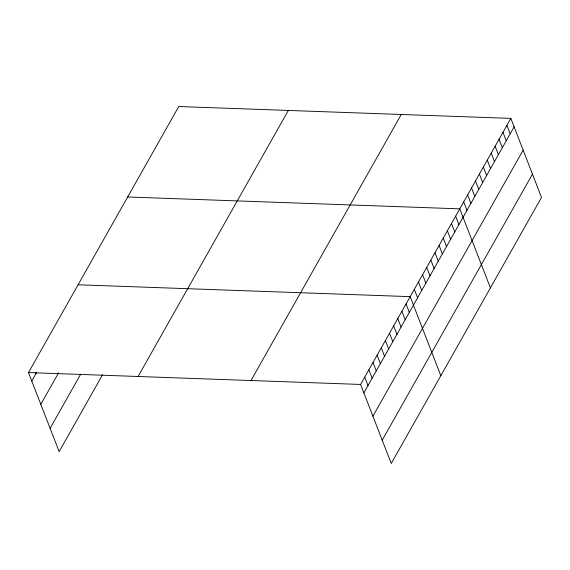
<?xml version="1.0" encoding="UTF-8"?>
<svg xmlns="http://www.w3.org/2000/svg" width="570" height="570" viewBox="0 0 570 570"><rect width="100%" height="100%" fill="white"/><g stroke="black" fill="none" stroke-linecap="round" stroke-linejoin="round"><path stroke-width="0.85" d="M102.536 374.782L59.152 451.597L28.5 372.573L178.752 106.533L510.848 118.403L541.5 197.427L391.248 463.467L360.596 384.444L510.848 118.403M31.77 381.017L36.729 372.239M40.805 404.308L58.575 372.851M50.117 428.305L80.691 374.169M138.09 376.492L288.342 110.452M251.007 380.525L401.259 114.485M363.874 392.88L514.119 126.839M372.908 416.178L523.153 150.131M382.214 440.175L532.466 174.135M127.666 196.985L459.762 208.855L490.414 287.879M78.083 284.779L410.179 296.649L440.831 375.673M28.5 372.573L360.596 384.444M506.915 125.357L510.193 133.8M502.989 132.318L506.26 140.754M499.056 139.272L502.334 147.715M495.13 146.234L498.401 154.67M491.197 153.188L494.475 161.631M487.272 160.149L490.542 168.585M483.339 167.103L486.616 175.546M479.413 174.064L482.683 182.507M475.48 181.025L478.757 189.461M471.554 187.979L474.824 196.422M467.621 194.94L470.898 203.376M463.695 201.894L466.965 210.337M455.63 216.172L458.907 224.609M451.497 223.49L454.774 231.926M447.365 230.8L450.642 239.243M443.239 238.118L446.51 246.561M439.107 245.435L442.377 253.878M434.974 252.752L438.245 261.188M430.842 260.07L434.112 268.506M426.709 267.387L429.98 275.823M422.577 274.697L425.847 283.14M418.444 282.015L421.714 290.458M414.312 289.332L417.589 297.775M406.047 303.967L409.324 312.403M401.914 311.284L405.192 319.72M397.789 318.594L401.059 327.038M393.656 325.912L396.927 334.355M389.524 333.229L392.794 341.672M385.391 340.546L388.662 348.983M381.259 347.864L384.529 356.3M377.126 355.181L380.397 363.617M372.994 362.492L376.264 370.935M368.861 369.809L372.139 378.252M364.729 377.126L368.006 385.569M35.312 372.167L35.903 373.699"/></g></svg>
